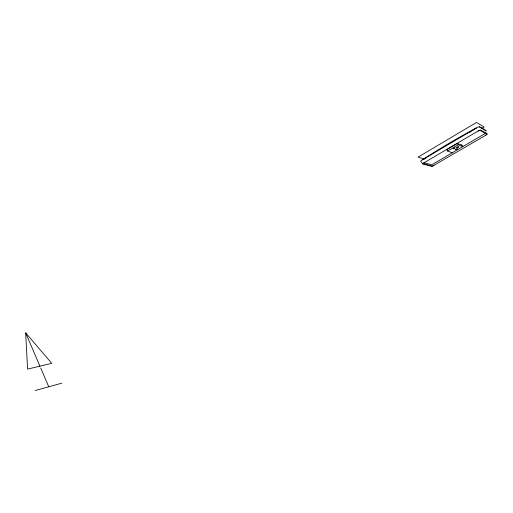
<?xml version="1.0" encoding="UTF-8"?>
<svg xmlns="http://www.w3.org/2000/svg" width="513" height="513" viewBox="0 0 513 513"><rect width="100%" height="100%" fill="white"/><g stroke="black" fill="none" stroke-linecap="round" stroke-linejoin="round"><path stroke-width="0.77" d="M485.991 133.027L432.497 164.391L431.407 164.737L424.014 162.711M456.737 147.199L457.16 146.923M424.482 162.64L423.315 163.698L432.158 166.065L433.248 165.725L485.676 135.304A2.392 0.378 -29.4 0 0 487.35 133.893L480.585 130.033A2.488 0.41 -29.5 0 0 478.026 131.052L424.289 162.64A2.366 0.398 -28.8 0 0 422.821 163.968L420.795 161.338A2.783 0.475 -28.8 0 1 422.513 159.761L476.295 128.032A2.931 0.494 -29.6 0 1 479.309 126.833A502.573 46.536 61.4 0 1 486.144 130.834A2.815 0.455 -29.4 0 1 486.048 131.155M485.522 135.291L486.85 134.169L480.097 130.334A1.962 0.321 -29.5 0 0 478.058 131.148M469.825 132.181L471.12 131.347M473.057 130.103L476.295 128.032A1237.946 805.32 24.8 0 0 422.513 159.761L426.713 157.465M481.425 128.667L484.163 127.057L476.519 122.447L418.031 157.138L424.475 159.011M462.059 145.371L457.378 143.371L446.72 149.629L447.509 151.021L458.173 144.762L462.841 146.731L461.668 144.692M457.852 146.577L458.18 146.474M35.16 390.553L61.772 383.185M422.821 163.968L431.715 166.34A2.276 0.366 -28.7 0 0 434.152 165.346M447.509 151.021L452.415 152.816M479.309 126.833L486.144 130.834M25.65 332.873L51.762 363.332L27.587 369.097L25.65 332.873L39.918 366.154M457.487 143.569L458.173 144.762M40.719 368.02L48.761 386.789M453.165 148.796L454.967 147.891L453.165 148.796M455.57 149.732L457.352 148.841L455.57 149.732M456.75 147.879L458.545 146.981L456.75 147.879"/></g></svg>
